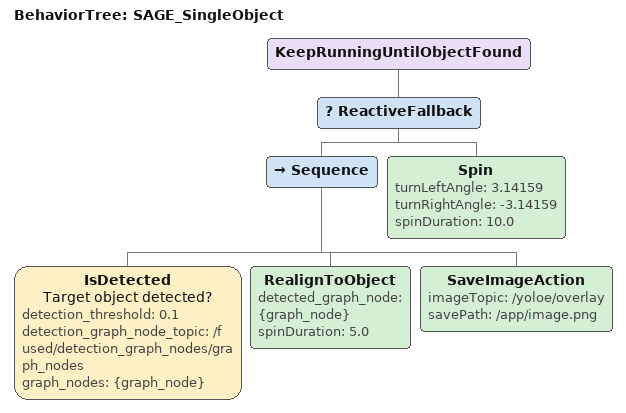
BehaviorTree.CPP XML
<?xml version="1.0" encoding="UTF-8"?>
<root BTCPP_format="4"
      main_tree_to_execute="SAGE_SingleObject">
  <BehaviorTree ID="SAGE_SingleObject">
    <KeepRunningUntilObjectFound>
      <ReactiveFallback>
        <Sequence>
<IsDetected name="Target object detected?"
            detection_threshold="0.1"
            detection_graph_node_topic="/fused/detection_graph_nodes/graph_nodes"
            graph_nodes="{graph_node}"/>

<RealignToObject detected_graph_node="{graph_node}"
                 spinDuration="5.0"/>
          <SaveImageAction imageTopic="/yoloe/overlay"
                           savePath="/app/image.png"/>
        </Sequence>
        <Spin turnLeftAngle="3.14159"
              turnRightAngle="-3.14159"
              spinDuration="10.0"/>
      </ReactiveFallback>
    </KeepRunningUntilObjectFound>
  </BehaviorTree>

</root>
